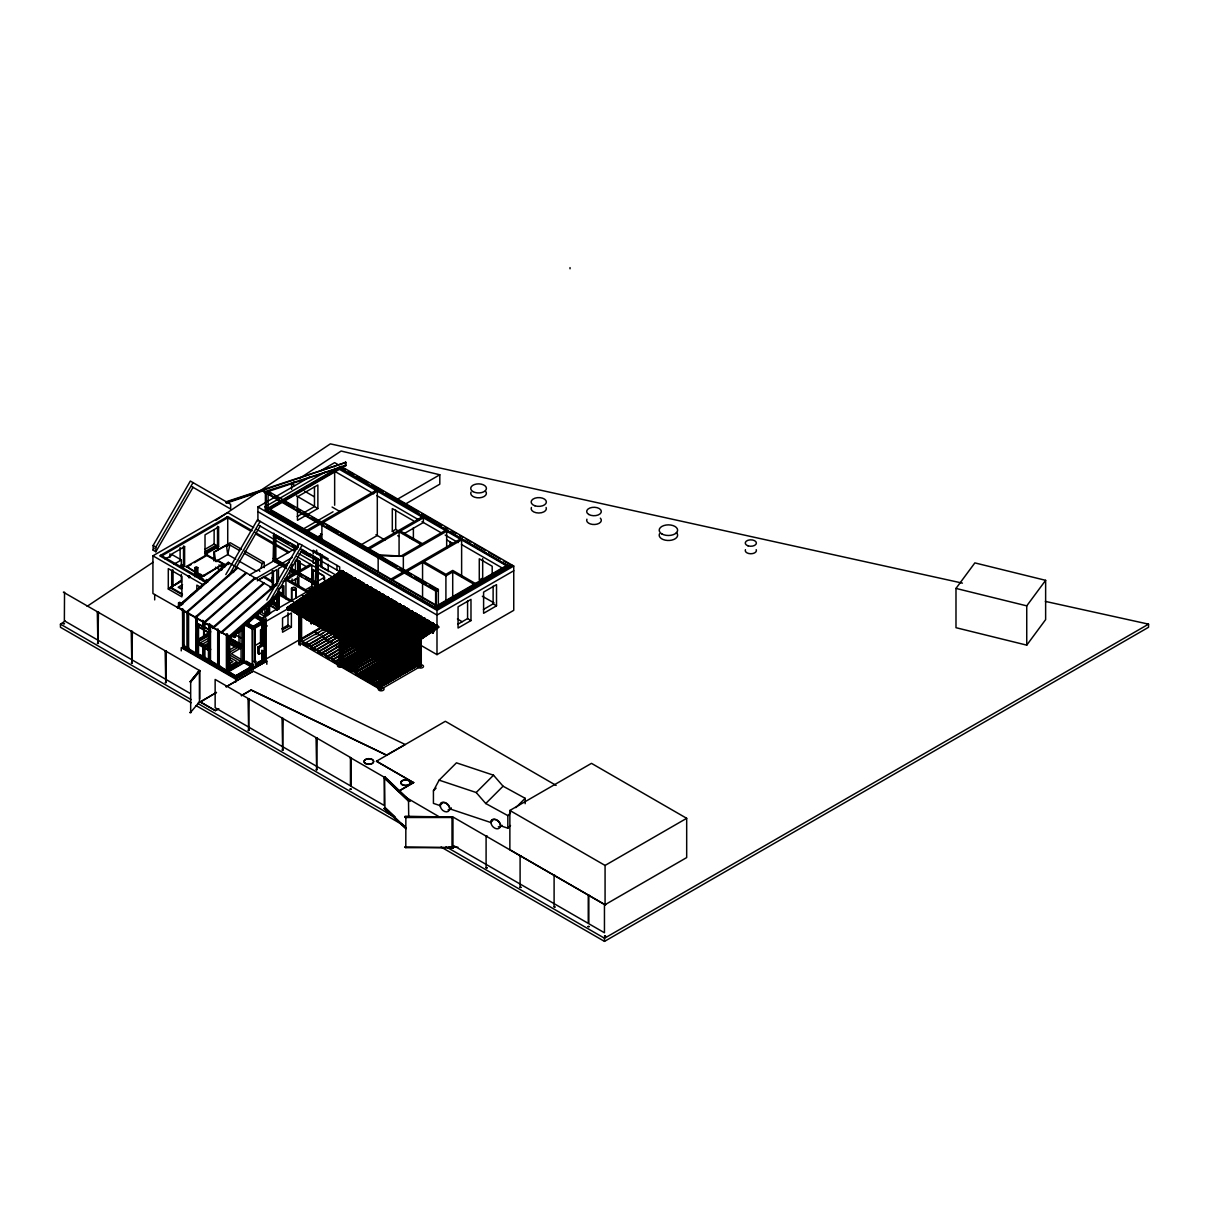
<?xml version="1.0" encoding="UTF-8"?>
<svg xmlns="http://www.w3.org/2000/svg" width="1209" height="1209" viewBox="0 0 1209 1209"><rect width="100%" height="100%" fill="white"/><g stroke="black" fill="none" stroke-linecap="round" stroke-linejoin="round"><path stroke-width="1.5" d="M340.772 467.278L264.741 492.668L264.091 489.887L225.917 502.642L226.053 501.78L345.97 462.367L345.97 465.541L340.772 467.278L340.092 466.568L341.452 468.14L340.092 467.354M264.741 492.668L264.091 489.887M190.992 681.695L189.858 681.574L190.931 681.77L199.697 671.282C197.702 669.877 201.873 670.799 199.183 670.829L190.372 681.619L199.183 670.829M216.441 692.409L200.09 702.278L199.228 701.84M189.496 577.554L189.012 575.68L190.1 577.025L188.166 576.164L188.982 577.857M225.917 502.642L345.97 462.367M239.518 550.533L229.846 544.957L227.73 554.568L215.64 561.535M261.038 568.381L262.096 563.575L264.212 562.351L264.212 567.656M97.325 611.95L98.458 611.875L97.884 643.611L97.309 611.875L98.443 611.95M97.309 643.279L98.458 643.279M131.252 631.551L132.401 631.461L131.811 663.197L131.237 631.461L132.401 631.461M131.252 662.955L132.401 662.864M165.165 651.047L166.328 651.047L165.754 682.798L165.165 651.047L166.328 651.047M165.195 682.541L166.328 682.465M248.087 698.998L249.22 698.908L248.646 730.659L248.072 698.908L249.22 698.908M248.072 730.327L249.22 730.327M282.09 718.63L283.223 718.539L282.649 750.29L282.075 718.539L283.223 718.539M282.09 750.033L283.223 749.958M316.093 738.261L317.226 738.17L316.652 769.921L316.078 738.17L317.226 738.17M316.093 769.665L317.226 769.589M486.094 836.326L487.242 836.326L486.094 836.326L486.094 867.745L487.242 867.745L486.094 867.745M520.097 855.957L521.245 855.957L520.097 855.957L520.097 887.376L521.245 887.376L520.112 887.285M554.1 875.588L555.248 875.588L554.1 875.588L554.1 907.007L555.233 907.098L554.266 906.765M510.5 825.52L507.84 828.18L500.707 825.807A5.773 4.08 45 0 0 495.705 819.43A5.773 4.08 45 0 0 490.718 822.483L449.899 808.881A5.773 4.08 45 0 0 444.912 802.504A5.773 4.08 45 0 0 439.91 805.542L433.427 803.38L433.427 790.822L439.124 780.153L456.443 762.834L493.514 775.196L503.065 786.198L525.159 798.303L525.159 803.683M193.047 487.333L155.855 551.757L153.135 550.186L153.135 545.486L190.327 481.046L230.662 504.319L230.662 509.034L191.959 486.698M153.135 550.186L154.284 548.191M155.855 551.757L155.855 547.057L193.047 482.618M225.811 574.562L257.441 519.794L297.762 543.068L297.762 547.783L259.074 525.447M228.531 576.134L260.162 521.366M233.352 572.492L260.162 526.066M266.811 600.057L299.364 543.672L339.699 566.961L339.699 571.661L300.996 549.324M302.084 545.244L264.892 609.684L264.892 614.384L262.172 612.827L262.172 609.684M264.892 614.384L302.084 549.959M417.301 665.902L419.221 662.577M382.497 666.31L384.356 663.121M382.497 668.532L386.26 662.048M382.497 669.952L387.983 660.492M382.497 672.174L389.918 659.389M382.497 673.791L391.64 658.028M382.497 676.012L393.59 656.88M382.497 677.448L394.708 656.366M382.497 679.654L394.421 659.086M396.25 655.928L398.078 652.754M382.497 681.272L398.411 653.812M382.497 683.493L401.343 650.941M382.497 684.929L401.977 651.273L395.902 655.459M383.495 685.427L403.897 650.17M384.9 684.611L405.302 649.354M386.82 683.508L408.113 646.724M388.059 682.798L408.838 646.906M389.978 681.68L411.68 644.216M391.384 680.879L412.722 644.019M393.303 679.76L414.596 643.007M394.542 679.05L416.47 641.178M396.461 677.947L418.314 640.241M397.852 677.131L419.221 640.286M399.786 676.027L419.221 642.508M401.01 675.302L419.221 643.929M402.929 674.199L419.221 646.15M404.335 673.398L419.221 647.767M413.977 667.821L419.221 658.799M406.254 672.28L419.221 649.989M407.493 671.569L419.221 651.409M409.413 670.466L419.221 653.631M415.896 666.718L419.221 661.021M410.818 669.65L419.221 655.248M412.737 668.547L419.221 657.469M452.257 816.936L404.652 816.619L405.211 817.496L405.211 816.362L452.665 817.027M955.987 588.42L974.862 562.895L1045.634 580.335L1045.634 619.597L1026.743 645.138L955.987 627.698L955.987 588.42L1026.743 605.86L1045.634 580.335M190.372 681.619L199.183 671.146M309.413 590.838L309.413 589.267L310.773 588.874A10.231 5.909 0 0 1 313.358 589.418M433.427 790.822L436.086 788.147M439.91 805.542L441.829 803.622M439.124 780.153L476.195 792.515L493.514 775.196M476.195 792.515L485.746 803.517L503.065 786.198M490.718 822.483L492.637 820.548M507.84 828.18L507.84 815.622L510.5 812.962M515.835 807.627L525.159 798.303M228.985 562.88L177.542 608.036L177.511 606.827L228.274 562.381L273.31 588.466M177.542 606.933L228.274 562.381M237.145 567.58L186.382 612.041L187.063 613.537M237.825 567.973L187.063 612.434L187.093 649.006L189.269 648.372L187.637 649.324L187.637 611.633M245.986 572.688L195.223 617.149L195.223 618.237L246.666 573.081M254.827 577.796L204.064 622.242L204.744 623.738M204.744 622.635L255.507 578.189M263.668 582.904L212.905 627.35L212.905 628.453L264.348 583.297M271.919 587.665L221.156 632.126L221.156 633.214L272.599 588.058M230.587 637.566L281.319 592.999L230.587 637.566L177.511 606.827M389.343 811.995L385.293 808.201L384.175 808.7L385.233 808.609L384.326 808.549L405.922 828.785M437.658 626.02L382.785 663.273A2.418 1.269 55.9 0 0 380.729 662.094A2.403 1.269 55.9 0 1 378.689 660.915A2.418 1.269 55.9 0 0 376.649 659.736A2.403 1.269 55.9 0 1 374.609 658.557A2.418 1.269 55.9 0 0 372.568 657.379A2.403 1.269 55.9 0 1 370.528 656.2A2.418 1.269 55.9 0 0 368.473 655.021A2.403 1.269 55.9 0 1 366.433 653.842A2.418 1.269 55.9 0 0 364.393 652.664A2.403 1.269 55.9 0 1 362.352 651.485A2.418 1.269 55.9 0 0 360.312 650.306A2.403 1.269 55.9 0 1 358.272 649.127A2.418 1.269 55.9 0 0 356.232 647.948A2.403 1.269 55.9 0 1 354.192 646.77A2.418 1.269 55.9 0 0 352.136 645.591A2.403 1.269 55.9 0 1 350.096 644.412A2.418 1.269 55.9 0 0 348.056 643.233A2.403 1.269 55.9 0 1 346.016 642.055A2.418 1.269 55.9 0 0 343.976 640.876A2.403 1.269 55.9 0 1 341.935 639.697A2.418 1.269 55.9 0 0 339.88 638.518A2.403 1.269 55.9 0 1 337.84 637.339A2.418 1.269 55.9 0 0 335.8 636.161A2.403 1.269 55.9 0 1 333.76 634.982A2.418 1.269 55.9 0 0 331.719 633.803A2.403 1.269 55.9 0 1 329.679 632.609A2.418 1.269 55.9 0 0 327.624 631.43A2.403 1.269 55.9 0 1 325.599 630.252A2.418 1.269 55.9 0 0 323.544 629.073A2.403 1.269 55.9 0 1 321.503 627.894A2.418 1.269 55.9 0 0 319.463 626.715A2.403 1.269 55.9 0 1 317.423 625.537A2.418 1.269 55.9 0 0 315.383 624.358A2.403 1.269 55.9 0 1 313.343 623.179A2.418 1.269 55.9 0 0 311.287 622A2.403 1.269 55.9 0 1 309.247 620.822A2.418 1.269 55.9 0 0 307.207 619.643A2.403 1.269 55.9 0 1 305.167 618.464A2.418 1.269 55.9 0 0 303.127 617.285A2.403 1.269 55.9 0 1 301.086 616.106A2.418 1.269 55.9 0 0 299.031 614.928A2.403 1.269 55.9 0 1 296.991 613.749A2.418 1.269 55.9 0 0 294.951 612.57A2.403 1.269 55.9 0 1 292.91 611.391A2.418 1.269 55.9 0 0 290.87 610.213A2.403 1.269 55.9 0 1 288.83 609.034A2.418 1.269 55.9 0 0 286.926 607.825L341.724 570.588L344.036 572.174L287.682 610.167L291.157 608.671M286.896 607.84L341.92 570.572M287.682 610.167L287.5 607.779L341.694 571.132L329.316 579.655M292.155 604.787L326.218 581.756M287.062 607.674L288.135 608.172L342.978 571.041M288.135 608.172L343.401 571.434M288.83 609.034L343.704 571.781M289.858 609.85L344.746 572.749L348.116 574.532L293.198 611.588L289.858 609.85A2.403 1.269 55.9 0 1 289.147 609.276L288.483 608.505M290.039 609.941L345.109 572.915M290.402 610.061L345.442 572.99M290.583 610.092L345.744 572.96M290.855 610.213L346.016 572.93M292.185 610.5L347.074 573.398M292.608 610.893L347.482 573.791M347.784 574.139L292.895 611.24L347.799 574.29A2.403 1.269 55.9 0 0 349.824 575.469A2.418 1.269 55.9 0 1 351.879 576.648A2.403 1.269 55.9 0 0 353.92 577.826M293.228 611.633A2.403 1.269 55.9 0 0 294.648 612.449L349.552 575.348L352.197 576.889A2.403 1.269 55.9 0 0 352.922 577.464L356.277 579.247A2.403 1.269 55.9 0 0 357.698 580.063L357.985 580.033A2.418 1.269 55.9 0 1 360.055 581.363A2.403 1.269 55.9 0 0 362.08 582.542A2.418 1.269 55.9 0 1 364.136 583.72A2.403 1.269 55.9 0 0 366.176 584.899A2.418 1.269 55.9 0 1 368.216 586.078M294.951 612.57L350.096 575.303M294.679 612.449L296.114 612.751L351.154 575.771M296.689 613.25L351.577 576.149M296.991 613.598L351.864 576.497M296.991 613.749L351.879 576.648M296.296 612.887L297.308 613.991L352.167 576.844M297.308 613.991A2.403 1.269 55.9 0 0 298.034 614.565L352.922 577.464M298.034 614.565L353.285 577.63M298.215 614.656L353.648 577.706M299.031 614.928L354.177 577.66M299.484 614.777L300.391 615.245L355.234 578.129M300.391 615.245L355.658 578.506M355.96 578.854L301.071 615.955L355.96 579.005A2.403 1.269 55.9 0 0 358 580.184M356.247 579.202L301.373 616.303L300.739 615.577M357.728 580.063L302.839 617.164L305.484 618.706L360.342 581.559M303.111 617.285L358.257 580.018L360.373 581.605M304.441 617.587L359.33 580.486M304.849 617.965L359.738 580.864M305.152 618.313L360.04 581.212M305.167 618.464L360.055 581.363M309.534 621.033L364.423 583.932L361.264 582.27L306.209 619.28L309.564 621.063M306.557 619.446L361.612 582.39M306.905 619.522L362.08 582.39M307.192 619.643L362.352 582.375M308.522 619.945L363.41 582.844M308.945 620.323L363.833 583.222M309.247 620.822L364.121 583.569M364.831 584.627L310.622 621.275L310.804 623.512L367.914 585.579M313.615 623.391L368.503 586.289L366.161 584.748L311.015 621.879L313.66 623.421A2.403 1.269 55.9 0 0 314.37 623.995L317.74 625.778A2.403 1.269 55.9 0 0 319.146 626.594M311.287 622L366.433 584.733M310.804 623.512L367.491 585.201M313.343 623.179L368.216 585.927A2.403 1.269 55.9 0 0 370.256 587.257A2.418 1.269 55.9 0 1 372.312 588.435A2.403 1.269 55.9 0 0 374.337 589.614A2.418 1.269 55.9 0 1 376.392 590.793A2.403 1.269 55.9 0 0 378.417 591.987A2.418 1.269 55.9 0 1 380.472 593.151A2.403 1.269 55.9 0 0 382.512 594.344A2.418 1.269 55.9 0 1 384.553 595.523A2.403 1.269 55.9 0 0 386.593 596.702M314.37 623.995L369.954 587.136L314.733 624.161M314.552 624.086L369.44 586.985M315.065 624.237L370.513 587.09L315.368 624.358M316.698 624.66L371.571 587.559L372.629 588.677A2.403 1.269 55.9 0 0 374.034 589.493L376.709 591.035A2.403 1.269 55.9 0 0 377.435 591.609L380.79 593.392L325.871 630.463M317.106 625.038L371.994 587.937M317.423 625.537L372.296 588.284M317.71 625.748L372.584 588.647M374.065 589.493L319.72 626.549M319.448 626.715L374.609 589.448M319.917 626.564L320.808 627.033L375.667 589.916M320.808 627.033L376.075 590.294M321.171 627.365L376.377 590.657L321.503 627.894M321.79 628.106L376.679 591.005M326.838 624.811L322.183 627.939L322.365 630.191L323.045 630.584L322.863 628.332L377.072 591.7M329.936 622.711L337.674 617.482M340.772 615.381L360.902 601.78M364 599.679L371.752 594.45M377.435 591.609L322.546 628.71L325.901 630.493M322.727 628.816L377.782 591.775M323.075 628.922L378.145 591.851M323.544 629.073L378.689 591.806M324.858 629.375L379.747 592.274M325.281 629.753L380.17 592.652M325.584 630.116L380.457 593.014M325.584 630.252L380.472 593.151M327.624 631.446L382.769 594.163L384.87 595.75L329.966 632.821L327.352 631.31L382.769 594.163M328.984 631.748L383.827 594.632M329.362 632.111L384.25 595.009M329.664 632.473L384.553 595.372L329.679 632.624M386.578 596.551L330.707 633.425L386.593 596.551L388.966 598.107L334.047 635.178L331.568 633.667M331.07 633.592L386.124 596.551M331.704 633.803L386.865 596.521M333.034 634.09L387.923 596.989M333.457 634.468L388.331 597.367M333.76 634.982L388.633 597.73M333.911 635.027L334.077 635.209A2.403 1.269 55.9 0 0 335.498 636.025L390.673 598.908L393.046 600.465A2.403 1.269 55.9 0 0 393.771 601.039L397.126 602.823A2.403 1.269 55.9 0 0 398.547 603.639L401.222 605.18M335.8 636.161L390.945 598.878M333.744 634.619L334.606 637.264L337.402 635.375M335.528 636.025L337.145 636.478L392.003 599.347M337.145 636.478L392.426 599.74M337.84 637.339L392.713 600.087A2.403 1.269 55.9 0 0 394.769 601.417A2.418 1.269 55.9 0 1 396.809 602.596A2.403 1.269 55.9 0 0 398.849 603.775A2.418 1.269 55.9 0 1 400.904 604.953A2.403 1.269 55.9 0 0 402.929 606.132A2.418 1.269 55.9 0 1 404.985 607.311A2.403 1.269 55.9 0 0 407.025 608.49A2.418 1.269 55.9 0 1 409.065 609.668A2.403 1.269 55.9 0 0 411.105 610.847A2.418 1.269 55.9 0 1 413.161 612.026A2.403 1.269 55.9 0 0 415.186 613.205A2.418 1.269 55.9 0 1 417.241 614.384A2.403 1.269 55.9 0 0 419.266 615.562M337.507 636.795L338.157 637.566L393.016 600.435M338.157 637.566A2.403 1.269 55.9 0 0 338.883 638.156L393.771 601.039M338.883 638.156L393.953 601.145M339.064 638.246L394.3 601.266M339.245 638.307L394.754 601.266M339.88 638.518L395.026 601.236M339.729 638.382L341.24 638.836L396.084 601.704M341.618 639.198L396.507 602.097M341.24 638.836L341.92 639.546L396.809 602.445M342.207 639.893L397.096 602.792M398.577 603.639L343.688 640.74L346.333 642.281L401.192 605.15M343.96 640.876L399.106 603.593M345.29 641.163L400.179 604.062M345.698 641.556L400.587 604.455M346.001 641.903L400.889 604.802L346.016 642.055M402.295 605.936L347.059 642.871L402.627 605.996M347.24 642.961L403.202 605.951L348.041 643.233M349.371 643.52L404.259 606.419L405.302 607.538M347.587 643.082L349.93 644.065L404.683 606.812M350.081 644.261L404.97 607.16M350.096 644.412L404.985 607.311M350.383 644.609L405.272 607.507M352.136 645.591L407.282 608.308L409.383 609.895M352.59 645.44L353.481 645.908L408.34 608.777M353.481 645.908L408.763 609.17M354.177 646.619L409.065 609.517L354.177 646.77M354.464 646.966L409.352 609.865M353.844 646.226L354.494 646.996A2.403 1.269 55.9 0 0 355.219 647.586L410.289 610.575L413.478 612.268A2.403 1.269 55.9 0 0 414.883 613.084L417.558 614.625A2.403 1.269 55.9 0 0 418.284 615.2L421.639 616.983A2.403 1.269 55.9 0 0 423.059 617.799L368.473 655.021L370.846 656.442L425.719 619.34M355.219 647.586L410.637 610.696M355.582 647.752L411.105 610.696M356.217 647.948L411.362 610.666M387.847 627.033L392.487 623.889M412.42 611.134L357.547 648.236L357.728 650.608L356.867 647.964M357.955 648.629L412.843 611.527M417.528 614.58L362.64 651.681L360.025 650.185A2.403 1.269 55.9 0 1 358.589 649.369L413.146 611.875M358.559 649.324L413.433 612.222M360.025 650.185L415.186 613.054M360.297 650.155L415.458 613.023M361.627 650.593L416.516 613.492M362.05 650.986L416.924 613.885M362.352 651.485L417.226 614.232M418.284 615.2L363.395 652.301L366.75 654.084L421.609 616.938M363.577 652.392L418.465 615.29M363.743 652.467L418.813 615.411M364.09 652.543L419.266 615.411M364.393 652.664L419.538 615.381M365.707 652.951L420.596 615.849M366.131 653.344L421.019 616.242M366.433 653.842L421.306 616.59M423.09 617.799L368.458 654.87M368.473 655.021L423.346 617.769M372.191 652.936L369.093 655.021L369.274 657.273L368.413 654.628M403.171 631.99L406.269 629.904M369.803 655.323L424.676 618.207L425.553 619.144M370.211 655.701L425.1 618.6M370.513 656.049L425.402 618.948M370.528 656.2L425.402 619.099A2.403 1.269 55.9 0 0 427.442 620.277A2.418 1.269 55.9 0 1 429.497 621.456A2.403 1.269 55.9 0 0 431.522 622.635A2.418 1.269 55.9 0 1 433.578 623.814A2.403 1.269 55.9 0 0 435.618 624.993M371.737 657.107L426.807 620.081L429.815 621.698L374.896 658.754L371.556 657.016L426.807 620.081M372.085 657.228L427.17 620.157M372.553 657.379L427.699 620.111M373.883 657.681L428.772 620.58M374.306 658.059L429.18 620.958M374.594 658.406L429.482 621.305M374.609 658.557L429.497 621.456M374.926 658.799A2.403 1.269 55.9 0 0 376.347 659.615L431.25 622.514L433.895 624.056A2.403 1.269 55.9 0 0 434.62 624.63L435.316 624.872M376.377 659.615L431.794 622.469M376.634 659.585L377.994 660.054L432.852 622.937M377.994 660.054L433.275 623.315M378.689 660.764L433.563 623.663M378.357 660.386L378.84 660.96L433.578 623.814M378.84 660.96L433.865 624.01M379.006 661.157A2.403 1.269 55.9 0 0 379.732 661.731L434.802 624.721M379.732 661.731L434.968 624.796M380.094 661.897L435.875 624.826L380.729 662.094M380.261 661.943L381.893 662.275L436.933 625.295L437.975 626.413A2.403 1.269 55.9 0 0 438.701 626.987L383.812 664.089A2.403 1.269 55.9 0 1 382.769 663.121M382.467 662.774L437.356 625.673M437.945 626.383L383.057 663.484L381.893 662.275M383.706 663.711L389.812 659.585M405.06 649.278L412.677 644.125M415.73 642.055L430.978 631.748M383.812 664.089L438.701 626.987M382.014 662.487L382.875 665.131L437.749 628.03L436.902 625.385M191.158 702.746L60.45 627.275L60.45 624.146L65.165 621.003M87.124 606.329L153.029 562.306M215.807 520.384L330.359 443.869L962.424 583.131M291.626 489.328L291.626 483.676L294.724 481.635M299.364 478.583L341.134 451.033L439.804 474.774L439.804 484.189L404.516 504.561M377.45 685.05L379.082 684.098M379.082 681.876L375.515 683.931M227.488 635.889L152.923 593.513L152.923 555.808L227.73 512.631L253.633 527.577M340.092 466.568L265.391 509.699L436.313 608.384L511.709 564.86L511.709 565.646L436.313 609.17L265.391 510.485L265.391 491.957L267.431 490.778L438.353 589.463L438.353 607.205M266.071 509.306L266.071 493.136L268.111 491.957L271.36 493.846M161.9 555.808L227.73 517.815L227.73 546.075M171.013 554.478L184.614 546.634L184.614 566.265L181.592 568.003M218.617 526.988L205.016 534.846L205.016 554.478L218.617 546.634L218.617 526.988L217.529 526.368L217.529 546L204.638 553.465L217.303 546.936L217.711 550.503M165.149 559.132L172.509 554.871L181.35 559.979L181.35 567.187M257.91 521.094L257.91 506.964L310.154 476.784M319.962 471.132L334.651 462.639L337.916 464.528M264.711 506.964L324.889 472.205M269.048 508.384L280.352 501.856M283.571 499.997L293.258 494.39M296.492 492.531L307.796 486.003M311.03 484.144L322.335 477.615M325.569 475.742L335.256 470.15M173.99 564.225L181.35 559.979M270.408 509.17L281.757 502.612M284.992 500.738L342.132 467.747L345.396 469.636M205.062 549.264L214.129 544.035L218.617 546.634M204.805 551.788L215.519 545.607L217.968 547.027L217.968 550.367M205.379 552.241L216.109 546.831M180.504 567.369L183.526 565.631L183.526 546L184.614 546.634M195.359 572.462L186.382 566.492L206.784 554.719L221.746 563.349A1.919 1.103 0 0 1 221.746 564.92L204.064 575.922A1.919 1.103 0 0 1 201.344 575.922L198.352 574.184M186.382 567.278L191.098 564.558M194.226 562.744L206.784 555.505L217.257 561.55M213.887 560.976L213.887 552.135L230.209 542.72L241.543 549.264M213.887 552.135L226.446 545.44L229.846 544.957M194.845 576.799L194.845 567.641L196.342 566.764L197.838 567.641L197.838 576.799M194.845 567.641L196.342 568.502L197.838 567.641M182.423 594.828L170.333 587.846L181.184 580.501L173.945 585.458M168.293 589.025L181.894 596.883L181.894 576.466L168.293 568.608L168.293 589.025L172.781 586.441L172.781 569.741M175.456 584.733L181.35 581.333M297.202 516.545L314.476 506.571L317.876 508.536L317.876 484.975L297.474 496.763L297.474 520.323L305.318 515.79M182.559 584.718L178.176 587.242L181.35 589.085M197.535 576.073L200.724 574.23M308.461 513.976L317.876 508.536M198.352 573.398L201.344 575.136A1.919 1.103 0 0 0 204.064 575.136L223.302 563.938L223.846 564.875M223.846 564.24L221.942 565.344L221.942 569.741M273.793 535.511L273.113 535.904L296.084 549.173M303.746 528.711L333.034 511.8M179.612 604.485L178.524 605.104L178.524 602.913L179.612 602.278L182.816 604.137M305.983 530.796L318.919 523.316M375.939 490.401L320.536 522.394L321.896 523.18L377.299 491.186L377.299 535.481L361.4 544.654M307.343 531.582L320.279 524.101M273.793 558.105L273.113 558.498L286.427 566.19M273.113 560.855L275.153 561.233L273.793 561.248L273.793 533.154L273.113 560.855L286.593 568.638M249.628 574.864L295.162 548.584M317.045 537.28L321.896 534.484L320.536 533.698M275.833 561.626L275.153 562.019L275.153 534.726L298.381 547.36M254.993 579.035L292.23 557.53M396.492 499.77L439.804 474.774M257.683 580.26L264.212 576.481M257.321 580.819L276.831 569.56L276.831 584.098M289.042 562.502L278.463 568.608L278.463 581.348M196.342 622.937L209.535 629.919L196.342 622.937L196.342 616.65M216.063 663.847L210.623 660.703L208.991 661.655L196.342 654.341L196.886 624.826M316.093 557.576L315.413 585.277L318.133 586.063L318.133 558.754L300.92 549.611M315.413 560.326L316.093 559.933L315.413 582.919M269.955 587.665L278.04 582.995M284.523 579.247L310.426 564.301M318.133 561.112L300.92 551.954M272.478 587.77L276.967 585.186M282.951 581.725L311.786 565.087L311.786 587.695M203.278 628.514L202.734 620.338M203.822 628.831L203.278 620.655M279.249 588.587L283.903 585.897L283.903 596.883M290.13 582.3L298.865 577.252L298.865 586.41M312.542 582.043L312.814 569.515L323.695 575.801L323.695 579.338M184.236 645.47L182.604 646.422L195.798 654.039L197.43 653.087M184.781 645.787L183.148 646.724L182.604 608.716L182.604 647.676L236.329 678.687M196.342 625.129L208.991 632.443L210.623 631.491M197.974 639.44L203.656 636.146L203.656 628.604M203.52 635.435L210.623 632.126M197.007 640.619L208.144 634.196M197.082 641.208L207.872 634.967M197.49 641.435L208.28 635.209M197.672 642.024L208.809 635.602M198.518 642.72L196.886 643.672L196.886 654.658L198.518 653.721L198.518 644.563M413.387 520.747L392.305 508.566L392.305 531.34L395.706 529.376L398.94 531.25M199.394 643.384L208.84 637.944M367.959 548.191L422.001 516.999M201.298 644.835L209.051 640.362M369.319 548.977L399.076 531.794L421.019 544.473M323.695 575.801L312.542 569.681M202.432 646.543L208.915 642.795M251.396 618.948L254.51 617.149M316.652 581.831L324.586 577.252L324.647 582.723M205.5 646.679L208.764 644.79M226.4 671.705L226.4 634.015L227.488 634.015M304.985 590.128L311.786 586.199L315.02 588.073M403.504 533.97L423.362 522.5L423.362 517.784L400.436 531.023L422.379 543.687M272.72 602.46L277.42 607.099L271.012 601.614M318.133 583.705L291.263 568.971M196.342 654.341L198.518 653.721M240.334 628.786L243.538 626.942L243.538 663.061M235.589 634.045L243.538 629.451L241.09 628.665L242.994 629.768L242.994 662.744L241.09 661.655L241.09 630.493M263.653 616.756L338.46 573.565A2.07 1.194 60 0 1 339.109 573.504M232.324 635.299L229.121 637.143L229.121 670.753L226.944 672.008L209.535 661.958L209.535 623.648M235.528 633.456L243.538 628.831L241.634 628.348M265.421 616.001L270.922 612.812M293.424 601.598L280.065 594.087L279.581 592.093L228.818 636.538L228.818 637.642L233.292 635.057M276.891 609.774L278.795 608.671L278.795 596.596L276.891 597.699L276.891 609.774L279.339 608.837M289.797 570.482L318.133 586.063M229.121 637.778L232.627 635.753M229.498 638.035L233.972 635.45L280.745 594.48L280.261 592.486L228.818 637.642M210.623 649.082L208.991 650.034L196.342 642.72M210.623 649.717L208.991 650.654L196.342 643.354M255.054 615.26L263.214 619.975L264.303 619.356L264.303 621.547M252.787 626.625L261.507 621.592M234.561 637.46L235.649 636.841L235.649 634.634L234.561 635.269L234.561 637.46L231.357 635.617M246.984 623.27L253.059 626.791L256.278 624.932M259.482 623.073L262.685 620.595L253.059 626.791M253.331 626.942L257.608 624.479M245.533 624.01L252.787 628.196L265.95 620.595L252.787 628.831L245.533 624.63M374.941 553.798L378.16 555.656L379.52 554.871L403.338 556.246L446.665 531.235L446.665 547.843M266.222 662.517L266.222 621.23L288.996 608.082M204.366 657.091L202.734 658.044L202.734 647.042L204.366 646.105L197.974 642.417L197.974 626.7M264.862 622.484L252.787 629.451L244.082 624.433M267.31 625.884L260.509 629.813L260.54 646.12M210.079 660.386L208.447 661.338L208.447 650.336M238.611 643.808L235.105 645.833L239.926 648.613L231.191 653.691L240.515 659.071M228.985 650.261L234.773 646.921L230.692 644.563M209.535 661.958L211.167 661.021M237.659 645.727L239.291 644.79L237.659 646.362L240.787 647.54M228.788 652.724L237.281 647.828L228.577 642.055M401.977 555.46L445.305 530.449M282.09 628.559L287.984 625.159L291.384 627.123L291.384 612.978L282.543 618.086L282.543 632.216L291.384 627.123M282.15 629.148L288.271 626.398L282.649 629.647M219.872 666.053L218.24 666.99L218.24 629.3M255.099 645.546L260.54 642.417M257.789 647.087L263.23 643.944L264.59 644.729L264.59 651.016L259.149 654.16L257.789 653.374L257.789 647.087L259.149 647.873L264.59 644.729M228.849 663.953L232.959 661.58L228.35 658.92M229.075 666.174L237.04 661.58L229.347 657.137M229.136 667.776L240.5 661.217L228.758 654.447M229.242 668.486L241.634 661.338L243.538 662.441L229.665 670.451L229.665 637.46M231.161 668.003L241.634 661.338M233.73 666.703L236.828 664.905M252.787 628.196L252.787 667.776L244.082 662.744L226.944 672.642L226.944 634.317M390.311 579.474L460.266 539.093M391.671 580.26L461.626 539.879L461.626 576.784M253.331 664.633L252.107 665.343L243.946 660.628L243.946 624.826M261.869 650.276L261.869 659.706L264.862 660.809L264.862 621.849M255.023 663.968L260.721 660.688M227.624 671.146L235.649 675.786L251.563 666.597M235.241 676.179L252.621 666.144M255.703 664.361L262.821 660.25L262.821 650.835M227.277 671.584L235.649 676.405L251.321 667.368M266.222 658.92L321.518 627.003M255.235 665.736L264.862 660.174M322.471 626.927L299.545 640.15L302.205 641.601L323.619 629.466M320.763 628.212L299.545 640.468L299.545 616.182M182.604 647.042L235.649 677.675L266.282 660.099M266.282 661.111L236.359 678.4L236.359 677.372M181.244 650.88L181.244 647.676L235.649 679.08L266.841 661.081L266.841 664.285M299.545 642.039L298.865 642.432L380.472 689.538L421.276 665.993L421.261 639.395M315.398 634.544L318.662 632.655M253.24 671.176L226.189 686.788L253.24 671.176L405.196 744.502L386.517 755.126L251.124 689.931L241.377 695.553M200.135 701.87L216.441 692.561M328.047 630.146L304.985 643.218L302.401 641.722M319.75 635.163L323.015 633.274M307.917 645.289L330.828 631.748L307.781 644.82L305.197 643.339M314.446 641.526L317.71 639.637M333.488 633.365L310.562 646.437L307.978 644.941M333.624 633.365L310.698 646.588L313.494 648.508M315.594 644.08L318.859 642.191M334.636 635.919L313.358 648.039L336.404 634.967M338.988 636.463L316.138 649.656L313.554 648.16M316.214 650.079L339.2 636.584M329.271 642.553L332.596 640.694M422.561 599.332L422.561 562.427L445.909 575.907L452.71 571.978L474.684 584.657M200.21 701.794L215.383 710.56L218.633 708.686M200.241 702.036L215.383 710.711L218.633 708.837M241.377 695.704L251.124 690.082L386.517 755.126M340.152 639.017L318.934 651.258L316.35 649.777M340.349 639.138L318.995 651.696L321.715 652.875L339.669 642.508M323.891 648.87L327.231 647.027M339.88 642.629L321.79 653.298M325.055 651.424L328.38 649.581M344.097 643.173L324.511 654.477L321.851 653.344M344.293 643.294L324.571 654.915M337.628 647.374L340.968 645.53M265.391 491.957L436.313 590.642L438.353 589.463M339.669 647.147L335.754 645.666M348.509 643.838L327.291 656.094L324.647 654.961M348.721 643.959L327.427 656.563M330.631 654.643L335.588 651.847M351.305 645.455L330.087 657.696L327.503 656.215M330.223 658.18L351.502 645.576M333.488 656.291L336.752 654.401M354.086 647.057L332.868 659.313L330.284 657.817M354.297 647.178L333.004 659.782M337.84 656.91L341.104 655.036M356.882 648.674L335.664 660.915L333.079 659.434M357.078 648.795L335.8 661.399M347.149 654.764L350.489 652.905M361.506 649.46L338.444 662.532L335.86 661.036M437.93 605.104L507.629 564.86M438.625 605.482L446.756 600.797M447.662 600.269L501.146 569.394M502.067 568.865L507.629 565.646L340.092 468.14L509.669 566.825M436.313 607.598L438.353 606.419M341.24 664.149L362.655 652.014M257.91 506.964L436.993 610.349L513.749 566.039L513.749 610.333L436.993 654.643L420.762 645.274M344.021 665.751L365.45 653.616M513.749 570.754L436.993 615.064L257.91 511.664M348.449 666.416L368.095 655.233L348.585 666.582M349.597 668.97L369.259 657.787L349.733 669.438M352.393 670.587L375.304 657.5L352.529 670.738M354.161 670.103L357.426 668.229M370.483 660.688L373.747 658.799M357.471 668.668L353.617 670.103M355.174 672.189L378.1 659.117M355.31 672.355L378.236 659.117M356.882 671.675L360.206 669.831M365.042 666.975L368.367 665.116M371.571 663.197L376.528 660.416M380.82 660.613L358.03 674.229M381.016 660.718L358.03 673.912L379.082 661.761M362.383 674.471L367.279 671.645M370.543 669.756L375.44 666.93M362.458 674.592L378.916 665.162M391.897 657.666L396.869 654.794M365.178 676.073L378.236 668.547M381.5 666.658L404.35 653.464L401.766 651.968M363.743 677.131L378.432 668.653M381.56 666.779L404.547 653.585L407.131 655.066L366.327 678.627M457.894 624.207L467.581 618.615L470.981 620.58L470.981 599.377L458.06 606.827L458.06 628.03L470.981 620.58M483.434 609.472L493.121 603.865L496.521 605.83L496.521 584.627L483.6 592.093L483.6 613.295L496.521 605.83M377.964 672.159L366.463 679.095M381.092 670.27L407.342 655.187L409.927 656.683L369.123 680.244L379.082 674.546M383.767 669.197L386.94 667.368M371.904 681.846L412.843 658.769M388.301 672.854L391.625 671.01M374.699 683.463L415.503 659.902L412.919 658.406L372.04 682.314M378.1 682.042L374.76 683.886L415.7 660.023L418.284 661.504M397.61 670.693L400.95 668.849M409.715 669.514L412.889 667.685M382.376 685.458L418.45 664.436M419.039 664.769L382.452 685.896L382.482 661.701M419.236 666.386L421.276 665.993M376.452 761.232L413.584 782.661L376.452 761.232L445.35 721.289L556.11 785.412M398.366 791.291L413.584 782.51M398.366 791.457L413.584 782.661M509.866 810.468L591.473 763.347L686.682 818.312L686.682 857.574L605.074 904.695L509.866 849.731L509.866 810.468L605.074 865.432L686.682 818.312M446.03 846.753L604.5 938.244L1148.55 624.146L1148.55 627.275L604.5 941.388L441.119 847.056M340.726 661.278L360.388 650.049M340.726 662.91L361.854 650.82M341.845 664.497L363.985 651.817M343.084 665.207L365.224 652.528M345.003 666.325L367.143 653.631M346.409 667.126L368.896 654.25M348.328 668.245L369.213 656.275M349.567 668.955L371.314 656.502M351.487 670.058L374.201 657.061M352.892 670.874L375.818 657.772M340.726 651.591L352.076 645.122M340.726 653.797L354.464 645.969M340.726 655.429L355.37 647.072M340.726 657.651L357.698 647.948M340.726 659.071L356.927 649.807M354.811 671.977L375.848 659.963M356.05 672.703L379.082 659.54M359.375 674.622L379.082 663.393M361.31 675.725L379.082 665.6M340.726 647.933L350.504 642.387M340.726 650.155L351.351 644.11M362.549 676.451L379.082 667.036M364.468 677.554L379.082 669.257M340.726 644.11L345.593 641.359M340.726 646.316L346.681 642.946M365.874 678.37L379.082 670.874M367.793 679.473L379.082 673.096M340.726 642.674L345.124 640.196M370.967 681.302L379.082 676.768M372.387 682.118L379.082 678.385M374.322 683.251L379.082 680.607M433.139 633.32L433.835 630.584L433.139 633.32L430.192 631.536M309.7 590.581L310.773 590.445A10.231 5.909 0 0 1 311.438 590.536M384.311 808.549L385.293 807.733L394.738 816.589M385.233 777.206L384.16 777.372L385.233 777.206L409.851 800.66L408.854 801.008L384.25 777.538L385.233 777.206L384.25 778.022L408.854 801.476L409.851 800.66L408.854 801.476M408.854 801.008L409.851 800.66M226.597 503.035L264.771 490.28M264.061 492.275L266.751 492.003M340.092 466.886L345.97 465.541M182.106 586.954L181.063 587.574L181.788 588.541M352.393 645.41L407.282 608.308M199.425 578.582L202.613 578.506L202.613 579.504M355.945 647.828L358.423 649.173M405.211 817.496L452.665 817.496M405.801 846.995L452.121 847.63L405.801 847.66L405.801 846.527M448.63 847.025L457.954 847.192M378.16 555.656L403.338 556.246L403.338 569.167M370.543 587.09L371.601 587.574M403.232 605.951L404.29 606.45M423.649 617.739L424.707 618.237M435.905 624.826L436.963 625.31M313.584 563.001L317 563.681M1045.362 601.402L1148.55 624.146M272.886 577.721L272.116 577.494L272.69 582.496M485.746 803.517L507.84 815.622M341.165 466.402L513.749 566.039M348.66 471.51L353.557 474.336M356.806 476.225L368.231 482.814M371.48 484.688L382.905 491.277M386.155 493.166L418.767 511.996M422.032 513.87L441.587 525.174M444.852 527.048L448.116 528.938M451.38 530.811L456.261 533.637M459.526 535.527L462.79 537.416M466.054 539.29L470.936 542.116M474.2 544.005L485.61 550.594M488.874 552.468L500.284 559.057M503.548 560.946L511.709 565.646M339.487 467.717L267.431 490.778M337.9 468.442L506.949 566.039M334.651 471.283L373.672 493.801M376.921 495.675L419.175 520.082M422.001 521.714L441.935 533.214M445.184 535.088L458.181 542.599M461.43 544.473L503.7 568.88M446.665 539.879L452.71 543.37M408.672 536.872L411.921 538.746M392.305 531.34L395.539 533.214M397.716 535.723L399.076 536.509M476.044 583.871L452.71 570.406L445.909 574.335L423.921 561.641M291.626 483.676L294.86 485.55M304.577 491.156L314.28 496.763M332.097 507.039L340.182 511.709M375.939 534.695L384.961 540.06M482.331 596.279L494.073 602.898M296.477 495.902L314.28 506.178M323.256 522.394L379.52 554.871M274.624 495.72L279.521 498.546M282.785 500.435L294.195 507.024M297.459 508.898L300.709 510.787M303.973 512.661L308.869 515.487M312.134 517.376L323.544 523.965M338.218 532.444L326.808 525.839L337.976 532.459M341.482 534.318L374.08 553.148M377.344 555.022L396.915 566.326M400.179 568.2L411.589 574.789M414.853 576.678L426.263 583.267M429.527 585.156L438.353 590.249L436.313 591.428L266.071 493.136M341.195 534.318L357.26 543.597M368.518 550.095L371.737 551.939M436.041 605.089L267.431 507.75L265.391 508.913L436.993 608.777M266.751 508.143L268.791 509.306L342.132 466.961L342.132 467.747M270.408 510.243L388.467 578.416M389.51 579.02L435.361 605.482M457.425 618.978L462.125 621.698M328.213 558.86L313.252 550.216L313.252 553.888M343.311 572.053L398.169 603.729M401.403 605.588L436.887 626.081M343.326 572.205L398.184 603.88M401.403 605.739L435.285 625.31M301.6 549.218L306.436 551.999M309.655 553.858L314.491 556.654M277.435 537.612L288.709 544.126M291.943 545.984L296.764 548.78M301.6 551.561L309.655 556.216M312.874 558.074L316.093 559.933M256.867 529.451L294.089 550.941M298.955 553.737L336.178 575.227M326.687 570.225L320.536 566.673L320.536 553.858M252.152 530.645L227.73 516.545L159.724 555.808L206.376 582.738M255.069 532.338L289.359 552.135M297.082 556.593L332.611 577.101M226.642 517.18L250.626 531.023M255.537 533.864L288.256 552.755M307.434 567.278L295.464 560.371L295.464 571.358M274.473 558.498L287.107 565.797M290.326 567.656L316.093 582.526M276.075 561.777L285.672 567.323M290.477 570.089L293.681 571.948M296.885 573.791L301.691 576.572M304.895 578.416L314.491 583.962M315.534 585.216L312.542 583.811L316.622 586.169M244.777 551.123L264.212 562.351M244.354 553.329L262.096 563.575M287.304 579.217L309.746 592.168M308.386 592.954L285.944 580.003L285.944 598.848M412.707 658.285L410.123 656.804L369.259 680.712M401.69 652.316L421.276 663.635L380.442 687.165L298.865 640.075M408.687 657.137L413.493 659.918M235.8 559.223L227.73 554.568L226.446 545.44M239.019 561.082L256.746 571.313M264 576.436L272.101 581.106M263.577 577.298L273.325 582.919M278.1 591.141L281.349 593.105M392.396 657.001L395.419 658.754L396.099 656.003L396.099 658.361M279.249 594.979L290.462 601.462M225.751 565.011L217.68 560.356A3.128 1.798 -60 0 0 216.456 561.505M224.753 566.976L221.398 565.026L221.398 570.134M221.942 565.978L224.39 567.384M218.874 564.981L222.093 566.84M287.5 607.779L382.694 662.88M215.504 567.202L220.37 570.013M271.012 603.397L277.42 607.099M278.795 607.885L277.435 609.306L269.652 604.802M278.795 608.52L279.339 596.279L277.435 597.382L277.435 610.092M268.73 604.908L277.435 609.925M313.826 631.43L318.677 634.241M321.896 636.1L326.747 638.896M321.231 636.493L326.067 639.289M326.747 639.682L331.598 642.478M326.067 640.075L330.918 642.871M153.135 545.486L155.855 547.057M186.382 566.492L195.359 571.676M181.259 564.316L184.614 566.265M180.972 565.555L183.42 566.961M197.173 575.363L202.613 578.506M160.812 555.188L207.706 582.254M197.173 576.315L201.253 578.718M197.173 576.633L200.89 578.779M258.152 612.631L264.605 616.363M306.587 642.961L311.363 645.727M372.387 680.939L377.238 683.75M299.545 639.682L304.32 642.432M310.683 646.105L315.458 648.87M321.821 652.543L326.596 655.293M339.336 662.653L340.016 663.046L339.336 663.439L339.336 637.279M256.142 614.64L264.303 619.356M264.318 619.658L265.95 620.595M340.726 663.847L377.48 685.065L418.42 661.988M379.022 685.956L377.616 685.533M152.923 555.808L203.097 584.778M255.598 614.958L266.222 621.23M264.318 620.277L265.95 621.23M302.809 643.929L307.706 646.755M310.97 648.629L314.234 650.518M317.499 652.407L322.395 655.233M325.659 657.107L328.924 658.996M332.188 660.885L351.774 672.189M355.038 674.078L381.152 689.145M255.598 617.149L263.758 621.864L263.758 619.658M255.054 617.467L263.214 622.182L263.214 619.975M201.389 587.725L196.855 585.111L196.855 590.672M247.407 622.892L254.691 627.093L254.691 662.275M170.333 587.075L182.423 594.042M235.377 634.831L240.742 637.853M182.272 604.44L179.068 602.596L179.068 604.802M178.524 602.913L181.728 604.757M231.901 635.299L235.105 637.143L235.105 634.952M209.535 624.267L212.799 626.156M229.045 637.46L241.981 644.926M232.959 640.09L236.964 642.402M228.818 638.473L241.86 645.984M229.181 639.334L240.44 645.833M266.841 661.081L235.649 677.675M228.818 639.485L240.228 646.074M229.393 640.166L236.359 644.185M261.869 659.706L263.774 660.809L263.774 651.379M237.659 646.362L240.787 648.16M229.226 641.964L240.651 648.553M196.342 625.763L208.991 633.063M246.258 661.172L252.787 664.95M244.082 662.124L252.243 666.839M197.974 641.783L208.643 647.933M199.984 654.568L207.495 658.905M196.75 653.48L188.589 648.765L188.589 612.963M208.114 660.038L204.23 657.802L204.23 646.815M235.649 675.937L219.192 666.446L219.192 632.519M185.869 648.22L200.528 656.683M210.306 662.32L215.187 665.146M221.7 668.909L224.965 670.783M228.229 672.672L233.11 675.499M404.939 796.837L439.23 816.8M189.889 693.256L64.364 620.791L64.53 592.274L63.397 592.198L199.666 670.632L199.666 698.908M386.472 812.372L392.985 815.969M60.45 624.146L191.158 699.603M197.687 703.366L395.373 817.511M196.054 705.572L405.181 826.306M401.494 823.389L405.544 827.183M384.311 808.08L405.922 828.316M385.233 777.674L409.851 801.129M406.224 828.18L384.946 807.899L384.583 778.339M272.75 600.163L277.586 604.938M272.206 600.48L277.042 605.241M302.462 595.538L303.127 596.369M259.179 570.557L259.844 571.373M341.724 570.588L341.784 570.739A2.418 1.269 55.9 0 1 343.719 571.933A2.403 1.269 55.9 0 0 345.744 573.111A2.418 1.269 55.9 0 1 347.799 574.29M228.305 562.487L228.788 564.497M214.356 552.407L215.383 559.722M309.413 589.267L309.444 589.599A12.12 6.997 0 0 0 310.018 591.261M382.679 662.728L382.875 665.131M345.986 641.692L346.167 643.929L345.306 641.299M334.425 635.012L334.606 637.264M311.302 621.668L311.484 623.904M299.741 614.988L299.923 617.24L299.061 614.595M288.18 608.308L288.362 610.56M408.521 801.159L408.702 815.939M1026.743 605.86L1026.743 645.138M605.074 865.432L605.074 904.695M604.5 938.244L604.5 941.388M570.028 267.612L570.028 268.791M493.121 586.199L493.121 603.865M492.199 575.091L492.199 566.25L479.278 558.785L479.278 579.988L482.678 578.023L482.678 558.588M467.581 600.949L467.581 618.615M452.71 571.978L452.71 597.805M452.015 817.496L452.015 846.995M450.065 541.662L450.065 545.425M445.909 575.907L445.909 601.734M436.993 610.349L436.993 654.643M436.313 590.642L436.313 609.17M435.633 591.035L435.633 607.205M420.581 639.002L420.581 663.227M419.221 638.7L419.221 664.799M418.541 642.039L418.541 664.406M413.387 527.744L413.387 540.015M405.861 817.496L405.801 847.66M399.786 584.944L399.786 585.73M399.076 531.794L399.076 556.427M395.706 510.107L395.706 529.376M381.802 665.056L381.802 685.594M380.442 661.021L380.472 689.538M379.762 660.628L379.762 686.772M379.082 660.235L379.082 686.38M378.16 557.5L378.16 572.265M345.29 461.974L345.29 465.148M342.736 640.619L342.736 663.046M342.056 642.1L342.056 662.653M340.726 638.836L340.726 664.24M340.696 638.065L340.696 664.225M340.016 637.672L340.016 663.832M336.979 565.389L336.979 570.089M334.651 468.14L334.651 505.211M328.213 564.346L328.213 571.676M321.896 523.18L321.896 539.985M321.896 554.644L321.896 567.459M320.536 535.527L320.536 539.199M317.453 559.147L317.453 586.456M316.652 550.08L316.652 553.752M315.065 584.552L315.126 588.224M314.476 486.638L314.476 506.571M313.252 557.545L313.252 563.046M312.814 569.515L312.814 581.892M310.35 588.828L310.35 590.4M301.585 616.877L301.585 639.289M300.905 616.484L300.905 638.896M300.225 643.218L300.225 645.546M299.938 562.064L299.938 571.313M299.802 561.837L299.802 571.132M299.62 560.749L299.62 571.827M298.865 614.051L298.865 644.76M298.442 560.764L298.442 571.917M297.762 559.586L297.762 572.174M297.762 577.57L297.762 586.546M297.505 576.466L297.505 585.624M296.114 588.723L296.114 598.047M295.797 588.723A1.995 1.149 0 0 1 292.805 589.72A1.995 1.149 0 0 1 292.805 587.725A1.995 1.149 0 0 1 295.797 588.723L295.797 598.047M295.464 578.688L295.464 584.189M292.064 564.391L292.064 575.303M292.064 578.945L292.064 582.587M291.807 588.723L291.807 599.906M291.505 588.723L291.505 599.906M290.024 570.497L290.024 577.766M287.984 612.782L287.984 625.159M282.543 585.111L282.543 596.097M278.463 588.617L278.463 592.259M275.833 536.69L275.833 559.283M273.43 571.237L273.43 587.604M272.342 570.603L272.342 586.969M269.622 604.5L269.622 613.93M268.262 605.921L268.262 615.079M268.111 493.756L268.111 508.143M266.902 608.792L266.902 616.122M264.318 622.801L264.318 660.492M263.774 623.119L263.774 645.727M262.821 622.559L262.821 645.183M262.141 624.056L262.141 644.79M262.141 650.442L262.141 659.857M261.869 623.889L261.869 644.624M259.149 647.873L259.149 654.16M255.235 628.045L255.235 661.958M252.107 627.652L252.243 667.459M244.082 626.307L244.082 662.744M239.019 630.388L239.019 643.218M235.649 679.08L235.649 682.284M228.577 635.269L228.577 671.705M226.672 670.602L219.328 665.736L217.696 666.673L217.696 628.982M221.746 563.349L221.746 564.135M218.648 632.201L218.648 666.129L210.487 661.414L210.487 625.612M214.129 529.754L214.129 544.035M209.943 626.806L209.943 631.884M208.991 623.95L208.991 630.237M208.991 632.443L208.991 661.655M208.447 632.745L208.447 649.717M206.784 553.813L206.784 555.505M204.91 621.411L204.91 626.504M204.91 648.251L204.91 657.409L203.278 658.346L203.278 647.359M204.23 621.804L204.23 628.589M204.2 630.176L204.2 635.828M204.064 575.136L204.064 575.922M203.686 621.486L203.686 626.579M201.344 575.136L201.344 575.922M198.518 625.129L198.518 642.1L196.886 643.037L196.886 626.081M197.294 617.799L197.294 622.892M196.75 617.678L196.75 623.33M196.342 568.502L196.342 575.832M195.798 616.333L195.798 654.039M188.045 612.646L188.045 648.462L184.1 646.18L184.1 610.379M184.236 647.283L184.236 648.296M181.35 574.411L181.35 581.635M180.126 547.601L180.126 560.099M172.509 570.542L172.509 586.909M171.693 570.361L171.693 587.075M169.925 553.858L169.925 557.425M154.692 594.526L154.692 599.906M756.214 549.687A5.577 3.219 0 0 1 750.819 553.752A5.577 3.219 0 0 1 745.439 549.687M485.368 491.035A7.843 4.534 0 0 1 479.595 497.791A7.843 4.534 0 0 1 470.996 492.123M546.12 507.463A7.617 4.398 0 0 1 538.761 513.009A7.617 4.398 0 0 1 531.401 507.463M600.344 518.162A7.33 4.231 0 0 1 594.949 524.479A7.33 4.231 0 0 1 586.909 519.19M676.39 532.504A9.219 5.32 0 0 1 669.62 540.438A9.219 5.32 0 0 1 659.51 533.774M419.855 664.769A2.886 1.662 0 0 1 423.392 665.947A2.886 1.662 0 0 1 421.352 667.988A2.886 1.662 0 0 1 417.815 666.809M381.152 687.483A2.886 1.662 0 0 1 383.948 689.583A2.886 1.662 0 0 1 379.717 690.596A2.886 1.662 0 0 1 379.112 687.981M342.389 666.779A2.886 1.662 0 0 1 338.308 666.779A2.886 1.662 0 0 1 338.308 664.421M353.92 577.826A2.418 1.269 55.9 0 1 355.96 579.005M386.608 596.687A2.418 1.269 55.9 0 1 388.648 597.881A2.403 1.269 55.9 0 0 390.673 599.059A2.418 1.269 55.9 0 1 392.729 600.238M419.281 615.562A2.418 1.269 55.9 0 1 421.321 616.741A2.403 1.269 55.9 0 0 423.362 617.92A2.418 1.269 55.9 0 1 425.402 619.099M435.618 624.993A2.418 1.269 55.9 0 1 437.658 626.171A2.403 1.269 55.9 0 0 438.716 627.139M263.955 619.597A2.07 1.194 60 0 1 263.849 616.681A2.07 1.194 60 0 1 266.131 619.099A2.07 1.194 60 0 1 264.303 619.975M338.414 573.671A2.07 1.194 60 0 1 338.958 573.353M294.739 549.536A2.07 1.194 60 0 1 296.93 549.339M295.162 549.279A2.07 1.194 60 0 1 295.601 548.327M296.25 548.266A2.07 1.194 60 0 1 296.643 548.433M206.301 579.504A1.919 1.103 0 0 1 204.956 581.257M203.55 581.03A1.919 1.103 0 0 1 202.961 580.562M221.912 564.24A1.919 1.103 0 0 1 222.244 565.207M451.335 807.929A5.38 3.808 45 0 1 448.04 809.939M501.962 825.294A5.38 3.808 45 0 1 498.304 826.79M189.858 712.509L190.992 712.539L189.858 712.509M63.397 623.602L64.53 623.693L63.457 623.527M254.328 661.157L255.84 661.278L254.328 661.157M350.096 757.711L351.23 757.801L350.096 757.711M350.096 789.129L351.23 789.22L350.096 789.129M404.652 847.237L405.786 847.328L404.713 847.161M452.106 848.023L453.239 848.114L452.106 848.023M587.997 895.113L589.1 895.28L588.148 894.962M587.997 926.517L589.131 926.608L587.997 926.517M604.515 904.604L605.649 904.695L604.515 904.604M604.515 936.023L605.649 936.098L604.576 935.932M199.485 671.267L190.674 681.649L190.674 712.267L199.485 701.9L199.485 671.267M350.504 757.484L215.142 679.443L215.142 707.718L350.444 785.835L350.444 757.559M203.686 646.498L197.838 643.112L197.838 654.114L203.686 657.484L203.686 646.498M384.25 777.206L351.063 758.043L351.063 786.303L384.25 805.466L384.25 777.206M588.254 895.098L452.952 816.982L452.952 845.257L588.254 923.374L588.254 895.098M604.455 904.498L588.843 895.491L588.843 923.752L604.455 932.774L604.455 904.498M500.345 826.215L500.33 825.052A5.38 3.808 45 0 0 495.66 819.732A5.38 3.808 45 0 0 491.081 822.075L491.096 823.223A5.38 3.808 45 0 0 495.766 828.558A5.38 3.808 45 0 0 500.345 826.215M473.021 491.61A7.843 4.534 0 0 0 486.154 489.569A7.843 4.534 0 0 0 476.542 484.023A7.843 4.534 0 0 0 473.021 491.61M534.952 505.8A7.617 4.398 0 0 0 546.377 501.992A7.617 4.398 0 0 0 534.952 498.184A7.617 4.398 0 0 0 534.952 505.8M588.813 514.49A7.33 4.231 0 0 0 601.069 512.601A7.33 4.231 0 0 0 592.093 507.417A7.33 4.231 0 0 0 588.813 514.49M661.897 533.94A9.219 5.32 0 0 0 677.312 531.552A9.219 5.32 0 0 0 666.038 525.038A9.219 5.32 0 0 0 661.897 533.94M748.039 545.833A5.577 3.219 0 0 0 756.396 543.053A5.577 3.219 0 0 0 748.039 540.257A5.577 3.219 0 0 0 748.039 545.833M292.17 589.66A2.312 1.33 0 0 0 296.039 589.055A2.312 1.33 0 0 0 293.213 587.423A2.312 1.33 0 0 0 292.17 589.66M403.156 785.17A4.806 2.781 0 0 0 410.365 782.767A4.806 2.781 0 0 0 403.156 780.364A4.806 2.781 0 0 0 403.156 785.17M366.433 763.967A4.806 2.781 0 0 0 373.641 761.564A4.806 2.781 0 0 0 366.433 759.01A4.806 2.781 0 0 0 366.433 763.816A4.806 2.781 0 0 0 373.641 761.413A4.806 2.781 0 0 0 366.433 759.161A4.806 2.781 0 0 0 366.433 763.967M402.159 784.565A4.806 2.781 0 0 0 410.199 783.326A4.806 2.781 0 0 0 404.32 779.926A4.806 2.781 0 0 0 402.159 784.565M440.408 806.841A5.38 3.808 45 0 0 448.207 811.42A5.38 3.808 45 0 0 446.121 803.365A5.38 3.808 45 0 0 440.408 806.841"/></g></svg>
